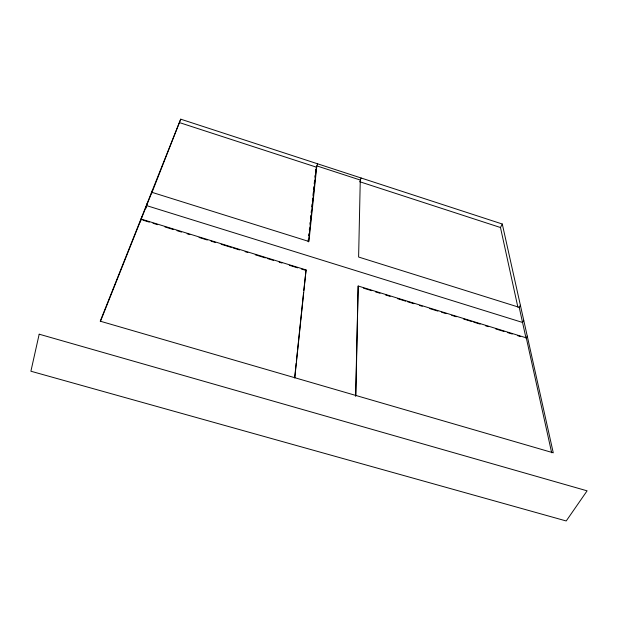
<?xml version="1.0" encoding="UTF-8"?>
<svg xmlns="http://www.w3.org/2000/svg" width="618" height="618" viewBox="0 0 618 618"><rect width="100%" height="100%" fill="white"/><g stroke="black" fill="none" stroke-linecap="round" stroke-linejoin="round"><path stroke-width="0.93" d="M355.837 395.767L358.177 286.003L526.281 337.837L551.665 452.77M355.605 396.262L358.177 286.003M361.113 177.992L360.271 180.047L358.61 257.034L519.213 307.324L526.034 338.27L527.262 336.122M294.67 377.567L296.169 363.214M296.37 361.306L297.374 351.735M297.575 349.819L300.479 322.071M300.68 320.155L303.585 292.407M303.786 290.491L306.072 269.927L141.167 219.073M294.778 378.023L306.072 269.927M308.104 241.453L308.305 239.529M308.714 235.69L308.915 233.774M309.324 229.935L309.525 228.011M309.935 224.172L310.143 222.256M310.545 218.417L310.854 215.535M311.155 212.662L311.364 210.738M311.766 206.899L312.075 204.025M312.376 201.144L312.685 198.262M312.986 195.388L313.295 192.507M313.596 189.626L313.905 186.744M314.207 183.87L314.516 180.989M314.917 177.15L315.126 175.234M315.535 171.395L315.736 169.471M308.482 241.877L316.354 167.146L317.613 163.809M140.394 221.908L141.715 217.088M145.74 208.675L147.262 203.167M152.546 189.904L151.48 193.751L180.719 119.174L502.279 224.017L553.264 452.816L100.24 321.19L180.719 119.174M100.371 321.592L151.881 192.306L308.915 241.476L316.825 165.894L360.271 180.047M517.869 307.123L500.48 227.524L502.279 224.017M519.213 307.324L520.379 305.222M523.74 320.325L522.542 322.449L146.59 205.609M142.874 220.139L149.324 222.125M153.001 223.26L157.613 224.682M164.975 226.953L173.264 229.51M176.949 230.645L181.553 232.067M187.084 233.766L189.842 234.624M199.05 237.459L207.339 240.016M211.024 241.151L215.628 242.573M221.159 244.272L231.286 247.401M233.133 247.965L239.575 249.95M245.099 251.657L247.864 252.507M255.234 254.778L265.361 257.907M267.208 258.471L273.65 260.456M279.181 262.163L281.939 263.013M289.309 265.284L297.598 267.841M301.283 268.977L305.887 270.398M363.484 288.158L371.75 290.699M375.427 291.835L380.016 293.249M385.524 294.948L390.12 296.37M397.467 298.633L405.732 301.182M407.563 301.746L413.99 303.724M419.506 305.423L422.256 306.273M429.603 308.544L437.868 311.086M441.546 312.221L446.134 313.635M451.65 315.334L456.238 316.748M463.585 319.019L471.851 321.569M473.689 322.132L480.116 324.11M485.624 325.81L488.382 326.659M495.729 328.923L503.994 331.472M507.664 332.608L512.26 334.021M517.768 335.721L520.526 336.571M179.738 122.681L316.354 167.146M359.606 181.684L500.48 227.524M39.173 334.238L30.9 371.225L566.219 520.966L587.1 490.831L39.197 334.199"/></g></svg>
